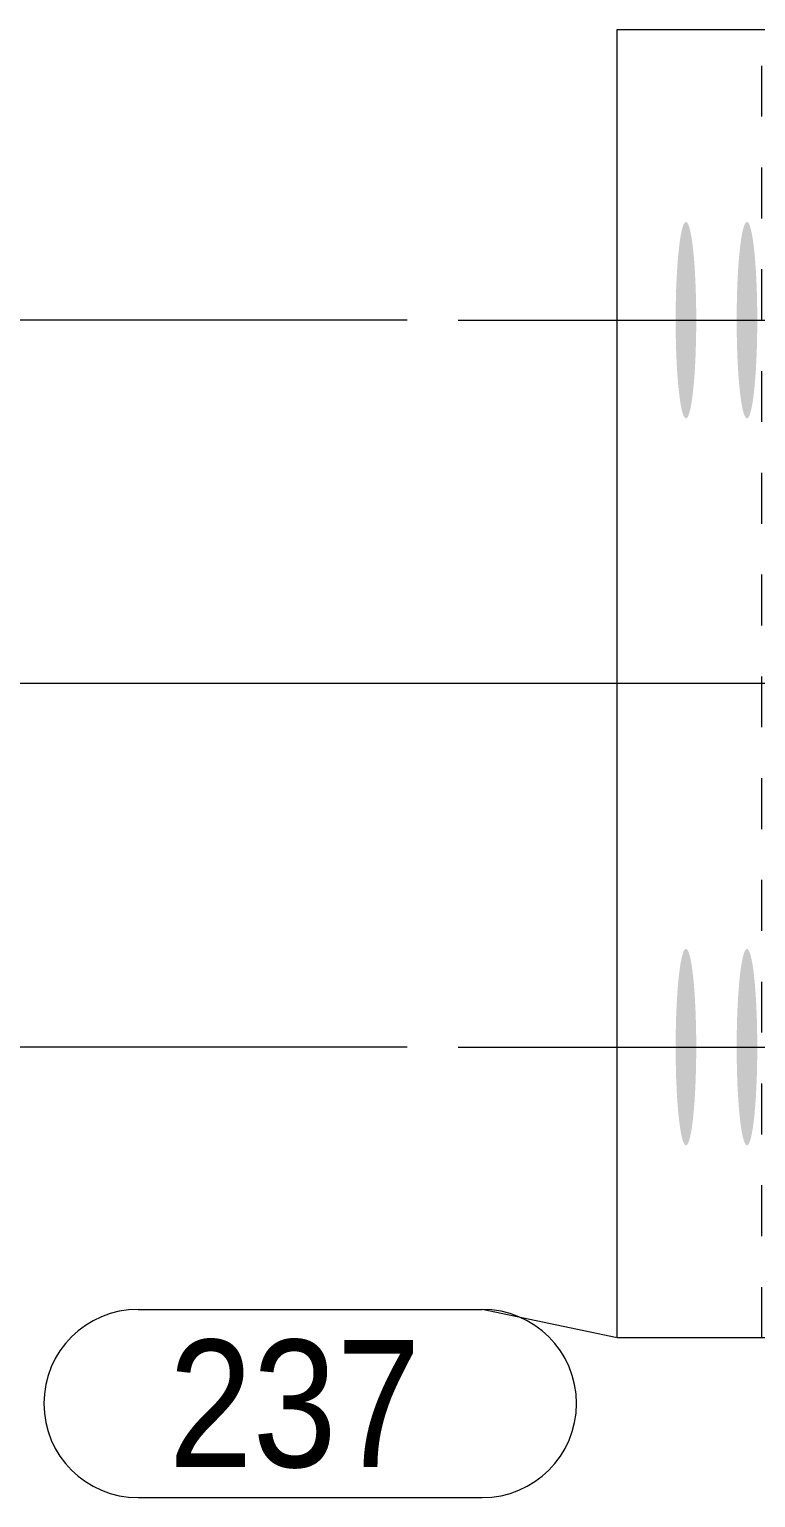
# Model space of a CAD drawing. Header units: millimetres. Extents: x 2 to 825, y 1 to 579.
# Drawn here: x 38.21 to 52.48, y 419.67 to 448.52 of the extents above; entities that cross this region are included whole.
import ezdxf

# ---------------------------------------------------------------- set-up
doc = ezdxf.new("R2010")
doc.units = ezdxf.units.MM
doc.linetypes.add('XKITLINE00', pattern=[0])
doc.linetypes.add('XKITLINE01', pattern=[4, 1, -1, 1, -1])
for name, color, linetype, lineweight in [('Bolt', 3, 'Continuous', 0), ('Dimensions', 7, 'Continuous', 0), ('Part', 2, 'Continuous', 0), ('PartMark', 7, 'Continuous', 0)]:
    doc.layers.add(name, color=color, linetype=linetype, lineweight=lineweight)
doc.styles.add('ARIAL', font='ARIAL.TTF')

# ---------------------------------------------------------------- blocks, each defined once
blk = doc.blocks.new('*A31')
at = {"layer": 'Bolt'}
for points in [[(51.311, 442.763), (51.311, 442.715), (51.31, 442.668), (51.31, 442.621), (51.309, 442.574), (51.309, 442.527), (51.308, 442.48), (51.307, 442.434), (51.306, 442.388), (51.305, 442.341), (51.303, 442.296), (51.302, 442.25), (51.301, 442.205), (51.299, 442.16), (51.297, 442.116), (51.295, 442.072), (51.293, 442.029), (51.291, 441.985), (51.289, 441.943), (51.287, 441.901), (51.284, 441.859), (51.282, 441.819), (51.279, 441.778), (51.277, 441.739), (51.274, 441.7), (51.271, 441.661), (51.268, 441.624), (51.265, 441.587), (51.262, 441.55), (51.258, 441.515), (51.255, 441.48), (51.252, 441.446), (51.248, 441.413), (51.244, 441.381), (51.241, 441.35), (51.237, 441.319), (51.233, 441.29), (51.229, 441.261), (51.225, 441.233), (51.221, 441.207), (51.217, 441.181), (51.212, 441.156), (51.208, 441.132), (51.204, 441.109), (51.199, 441.087), (51.195, 441.067), (51.19, 441.047), (51.186, 441.028), (51.181, 441.011), (51.177, 440.994), (51.172, 440.979), (51.167, 440.965), (51.162, 440.951), (51.158, 440.939), (51.153, 440.928), (51.148, 440.919), (51.143, 440.91), (51.138, 440.902), (51.133, 440.896), (51.128, 440.891), (51.123, 440.887), (51.118, 440.884), (51.113, 440.882), (51.108, 440.881), (51.104, 440.882), (51.099, 440.884), (51.094, 440.887), (51.089, 440.891), (51.084, 440.896), (51.079, 440.902), (51.074, 440.91), (51.069, 440.919), (51.064, 440.928), (51.059, 440.939), (51.055, 440.951), (51.05, 440.965), (51.045, 440.979), (51.04, 440.994), (51.036, 441.011), (51.031, 441.028), (51.026, 441.047), (51.022, 441.067), (51.018, 441.087), (51.013, 441.109), (51.009, 441.132), (51.004, 441.156), (51, 441.181), (50.996, 441.207), (50.992, 441.233), (50.988, 441.261), (50.984, 441.29), (50.98, 441.319), (50.976, 441.35), (50.973, 441.381), (50.969, 441.413), (50.965, 441.446), (50.962, 441.48), (50.959, 441.515), (50.955, 441.55), (50.952, 441.587), (50.949, 441.624), (50.946, 441.661), (50.943, 441.7), (50.94, 441.739), (50.938, 441.778), (50.935, 441.819), (50.932, 441.859), (50.93, 441.901), (50.928, 441.943), (50.926, 441.985), (50.924, 442.029), (50.922, 442.072), (50.92, 442.116), (50.918, 442.16), (50.916, 442.205), (50.915, 442.25), (50.914, 442.296), (50.912, 442.341), (50.911, 442.388), (50.91, 442.434), (50.909, 442.48), (50.908, 442.527), (50.908, 442.574), (50.907, 442.621), (50.907, 442.668), (50.906, 442.715), (50.906, 442.763), (50.906, 442.81), (50.906, 442.857), (50.906, 442.905), (50.907, 442.952), (50.907, 442.999), (50.908, 443.046), (50.908, 443.093), (50.909, 443.14), (50.91, 443.186), (50.911, 443.233), (50.912, 443.279), (50.914, 443.324), (50.915, 443.37), (50.916, 443.415), (50.918, 443.46), (50.92, 443.504), (50.922, 443.548), (50.924, 443.592), (50.926, 443.635), (50.928, 443.677), (50.93, 443.719), (50.932, 443.761), (50.935, 443.802), (50.938, 443.842), (50.94, 443.882), (50.943, 443.921), (50.946, 443.959), (50.949, 443.997), (50.952, 444.034), (50.955, 444.07), (50.959, 444.105), (50.962, 444.14), (50.965, 444.174), (50.969, 444.207), (50.973, 444.239), (50.976, 444.27), (50.98, 444.301), (50.984, 444.33), (50.988, 444.359), (50.992, 444.387), (50.996, 444.414), (51, 444.439), (51.004, 444.464), (51.009, 444.488), (51.013, 444.511), (51.018, 444.533), (51.022, 444.553), (51.026, 444.573), (51.031, 444.592), (51.036, 444.609), (51.04, 444.626), (51.045, 444.641), (51.05, 444.656), (51.055, 444.669), (51.059, 444.681), (51.064, 444.692), (51.069, 444.702), (51.074, 444.71), (51.079, 444.718), (51.084, 444.724), (51.089, 444.729), (51.094, 444.733), (51.099, 444.736), (51.104, 444.738), (51.108, 444.739), (51.113, 444.738), (51.118, 444.736), (51.123, 444.733), (51.128, 444.729), (51.133, 444.724), (51.138, 444.718), (51.143, 444.71), (51.148, 444.702), (51.153, 444.692), (51.158, 444.681), (51.162, 444.669), (51.167, 444.656), (51.172, 444.641), (51.177, 444.626), (51.181, 444.609), (51.186, 444.592), (51.19, 444.573), (51.195, 444.553), (51.199, 444.533), (51.204, 444.511), (51.208, 444.488), (51.212, 444.464), (51.217, 444.439), (51.221, 444.414), (51.225, 444.387), (51.229, 444.359), (51.233, 444.33), (51.237, 444.301), (51.241, 444.27), (51.244, 444.239), (51.248, 444.207), (51.252, 444.174), (51.255, 444.14), (51.258, 444.105), (51.262, 444.07), (51.265, 444.034), (51.268, 443.997), (51.271, 443.959), (51.274, 443.921), (51.277, 443.882), (51.279, 443.842), (51.282, 443.802), (51.284, 443.761), (51.287, 443.719), (51.289, 443.677), (51.291, 443.635), (51.293, 443.592), (51.295, 443.548), (51.297, 443.504), (51.299, 443.46), (51.301, 443.415), (51.302, 443.37), (51.303, 443.324), (51.305, 443.279), (51.306, 443.233), (51.307, 443.186), (51.308, 443.14), (51.309, 443.093), (51.309, 443.046), (51.31, 442.999), (51.31, 442.952), (51.311, 442.905), (51.311, 442.857), (51.311, 442.81)], [(52.51, 442.763), (52.509, 442.715), (52.509, 442.668), (52.509, 442.621), (52.508, 442.574), (52.507, 442.527), (52.507, 442.48), (52.506, 442.434), (52.505, 442.388), (52.504, 442.341), (52.502, 442.296), (52.501, 442.25), (52.499, 442.205), (52.498, 442.16), (52.496, 442.116), (52.494, 442.072), (52.492, 442.029), (52.49, 441.985), (52.488, 441.943), (52.486, 441.901), (52.483, 441.859), (52.481, 441.819), (52.478, 441.778), (52.475, 441.739), (52.473, 441.7), (52.47, 441.661), (52.467, 441.624), (52.464, 441.587), (52.46, 441.55), (52.457, 441.515), (52.454, 441.48), (52.45, 441.446), (52.447, 441.413), (52.443, 441.381), (52.439, 441.35), (52.436, 441.319), (52.432, 441.29), (52.428, 441.261), (52.424, 441.233), (52.42, 441.207), (52.416, 441.181), (52.411, 441.156), (52.407, 441.132), (52.403, 441.109), (52.398, 441.087), (52.394, 441.067), (52.389, 441.047), (52.385, 441.028), (52.38, 441.011), (52.375, 440.994), (52.371, 440.979), (52.366, 440.965), (52.361, 440.951), (52.356, 440.939), (52.352, 440.928), (52.347, 440.919), (52.342, 440.91), (52.337, 440.902), (52.332, 440.896), (52.327, 440.891), (52.322, 440.887), (52.317, 440.884), (52.312, 440.882), (52.307, 440.881), (52.302, 440.882), (52.297, 440.884), (52.292, 440.887), (52.287, 440.891), (52.283, 440.896), (52.278, 440.902), (52.273, 440.91), (52.268, 440.919), (52.263, 440.928), (52.258, 440.939), (52.253, 440.951), (52.249, 440.965), (52.244, 440.979), (52.239, 440.994), (52.234, 441.011), (52.23, 441.028), (52.225, 441.047), (52.221, 441.067), (52.216, 441.087), (52.212, 441.109), (52.208, 441.132), (52.203, 441.156), (52.199, 441.181), (52.195, 441.207), (52.191, 441.233), (52.187, 441.261), (52.183, 441.29), (52.179, 441.319), (52.175, 441.35), (52.171, 441.381), (52.168, 441.413), (52.164, 441.446), (52.161, 441.48), (52.157, 441.515), (52.154, 441.55), (52.151, 441.587), (52.148, 441.624), (52.145, 441.661), (52.142, 441.7), (52.139, 441.739), (52.136, 441.778), (52.134, 441.819), (52.131, 441.859), (52.129, 441.901), (52.127, 441.943), (52.124, 441.985), (52.122, 442.029), (52.12, 442.072), (52.119, 442.116), (52.117, 442.16), (52.115, 442.205), (52.114, 442.25), (52.112, 442.296), (52.111, 442.341), (52.11, 442.388), (52.109, 442.434), (52.108, 442.48), (52.107, 442.527), (52.107, 442.574), (52.106, 442.621), (52.106, 442.668), (52.105, 442.715), (52.105, 442.763), (52.105, 442.81), (52.105, 442.857), (52.105, 442.905), (52.106, 442.952), (52.106, 442.999), (52.107, 443.046), (52.107, 443.093), (52.108, 443.14), (52.109, 443.186), (52.11, 443.233), (52.111, 443.279), (52.112, 443.324), (52.114, 443.37), (52.115, 443.415), (52.117, 443.46), (52.119, 443.504), (52.12, 443.548), (52.122, 443.592), (52.124, 443.635), (52.127, 443.677), (52.129, 443.719), (52.131, 443.761), (52.134, 443.802), (52.136, 443.842), (52.139, 443.882), (52.142, 443.921), (52.145, 443.959), (52.148, 443.997), (52.151, 444.034), (52.154, 444.07), (52.157, 444.105), (52.161, 444.14), (52.164, 444.174), (52.168, 444.207), (52.171, 444.239), (52.175, 444.27), (52.179, 444.301), (52.183, 444.33), (52.187, 444.359), (52.191, 444.387), (52.195, 444.414), (52.199, 444.439), (52.203, 444.464), (52.208, 444.488), (52.212, 444.511), (52.216, 444.533), (52.221, 444.553), (52.225, 444.573), (52.23, 444.592), (52.234, 444.609), (52.239, 444.626), (52.244, 444.641), (52.249, 444.656), (52.253, 444.669), (52.258, 444.681), (52.263, 444.692), (52.268, 444.702), (52.273, 444.71), (52.278, 444.718), (52.283, 444.724), (52.287, 444.729), (52.292, 444.733), (52.297, 444.736), (52.302, 444.738), (52.307, 444.739), (52.312, 444.738), (52.317, 444.736), (52.322, 444.733), (52.327, 444.729), (52.332, 444.724), (52.337, 444.718), (52.342, 444.71), (52.347, 444.702), (52.352, 444.692), (52.356, 444.681), (52.361, 444.669), (52.366, 444.656), (52.371, 444.641), (52.375, 444.626), (52.38, 444.609), (52.385, 444.592), (52.389, 444.573), (52.394, 444.553), (52.398, 444.533), (52.403, 444.511), (52.407, 444.488), (52.411, 444.464), (52.416, 444.439), (52.42, 444.414), (52.424, 444.387), (52.428, 444.359), (52.432, 444.33), (52.436, 444.301), (52.439, 444.27), (52.443, 444.239), (52.447, 444.207), (52.45, 444.174), (52.454, 444.14), (52.457, 444.105), (52.46, 444.07), (52.464, 444.034), (52.467, 443.997), (52.47, 443.959), (52.473, 443.921), (52.475, 443.882), (52.478, 443.842), (52.481, 443.802), (52.483, 443.761), (52.486, 443.719), (52.488, 443.677), (52.49, 443.635), (52.492, 443.592), (52.494, 443.548), (52.496, 443.504), (52.498, 443.46), (52.499, 443.415), (52.501, 443.37), (52.502, 443.324), (52.504, 443.279), (52.505, 443.233), (52.506, 443.186), (52.507, 443.14), (52.507, 443.093), (52.508, 443.046), (52.509, 442.999), (52.509, 442.952), (52.509, 442.905), (52.51, 442.857), (52.51, 442.81)], [(51.311, 428.477), (51.311, 428.43), (51.31, 428.382), (51.31, 428.335), (51.309, 428.288), (51.309, 428.241), (51.308, 428.195), (51.307, 428.148), (51.306, 428.102), (51.305, 428.056), (51.303, 428.01), (51.302, 427.965), (51.301, 427.919), (51.299, 427.875), (51.297, 427.83), (51.295, 427.786), (51.293, 427.743), (51.291, 427.7), (51.289, 427.657), (51.287, 427.615), (51.284, 427.574), (51.282, 427.533), (51.279, 427.493), (51.277, 427.453), (51.274, 427.414), (51.271, 427.376), (51.268, 427.338), (51.265, 427.301), (51.262, 427.265), (51.258, 427.229), (51.255, 427.195), (51.252, 427.161), (51.248, 427.128), (51.244, 427.095), (51.241, 427.064), (51.237, 427.034), (51.233, 427.004), (51.229, 426.975), (51.225, 426.948), (51.221, 426.921), (51.217, 426.895), (51.212, 426.87), (51.208, 426.846), (51.204, 426.824), (51.199, 426.802), (51.195, 426.781), (51.19, 426.761), (51.186, 426.743), (51.181, 426.725), (51.177, 426.709), (51.172, 426.693), (51.167, 426.679), (51.162, 426.666), (51.158, 426.654), (51.153, 426.643), (51.148, 426.633), (51.143, 426.624), (51.138, 426.617), (51.133, 426.61), (51.128, 426.605), (51.123, 426.601), (51.118, 426.598), (51.113, 426.596), (51.108, 426.596), (51.104, 426.596), (51.099, 426.598), (51.094, 426.601), (51.089, 426.605), (51.084, 426.61), (51.079, 426.617), (51.074, 426.624), (51.069, 426.633), (51.064, 426.643), (51.059, 426.654), (51.055, 426.666), (51.05, 426.679), (51.045, 426.693), (51.04, 426.709), (51.036, 426.725), (51.031, 426.743), (51.026, 426.761), (51.022, 426.781), (51.018, 426.802), (51.013, 426.824), (51.009, 426.846), (51.004, 426.87), (51, 426.895), (50.996, 426.921), (50.992, 426.948), (50.988, 426.975), (50.984, 427.004), (50.98, 427.034), (50.976, 427.064), (50.973, 427.095), (50.969, 427.128), (50.965, 427.161), (50.962, 427.195), (50.959, 427.229), (50.955, 427.265), (50.952, 427.301), (50.949, 427.338), (50.946, 427.376), (50.943, 427.414), (50.94, 427.453), (50.938, 427.493), (50.935, 427.533), (50.932, 427.574), (50.93, 427.615), (50.928, 427.657), (50.926, 427.7), (50.924, 427.743), (50.922, 427.786), (50.92, 427.83), (50.918, 427.875), (50.916, 427.919), (50.915, 427.965), (50.914, 428.01), (50.912, 428.056), (50.911, 428.102), (50.91, 428.148), (50.909, 428.195), (50.908, 428.241), (50.908, 428.288), (50.907, 428.335), (50.907, 428.382), (50.906, 428.43), (50.906, 428.477), (50.906, 428.524), (50.906, 428.572), (50.906, 428.619), (50.907, 428.666), (50.907, 428.713), (50.908, 428.76), (50.908, 428.807), (50.909, 428.854), (50.91, 428.901), (50.911, 428.947), (50.912, 428.993), (50.914, 429.039), (50.915, 429.084), (50.916, 429.129), (50.918, 429.174), (50.92, 429.218), (50.922, 429.262), (50.924, 429.306), (50.926, 429.349), (50.928, 429.391), (50.93, 429.433), (50.932, 429.475), (50.935, 429.516), (50.938, 429.556), (50.94, 429.596), (50.943, 429.635), (50.946, 429.673), (50.949, 429.711), (50.952, 429.748), (50.955, 429.784), (50.959, 429.82), (50.962, 429.854), (50.965, 429.888), (50.969, 429.921), (50.973, 429.953), (50.976, 429.985), (50.98, 430.015), (50.984, 430.045), (50.988, 430.073), (50.992, 430.101), (50.996, 430.128), (51, 430.154), (51.004, 430.179), (51.009, 430.202), (51.013, 430.225), (51.018, 430.247), (51.022, 430.268), (51.026, 430.287), (51.031, 430.306), (51.036, 430.324), (51.04, 430.34), (51.045, 430.356), (51.05, 430.37), (51.055, 430.383), (51.059, 430.395), (51.064, 430.406), (51.069, 430.416), (51.074, 430.425), (51.079, 430.432), (51.084, 430.438), (51.089, 430.444), (51.094, 430.448), (51.099, 430.451), (51.104, 430.452), (51.108, 430.453), (51.113, 430.452), (51.118, 430.451), (51.123, 430.448), (51.128, 430.444), (51.133, 430.438), (51.138, 430.432), (51.143, 430.425), (51.148, 430.416), (51.153, 430.406), (51.158, 430.395), (51.162, 430.383), (51.167, 430.37), (51.172, 430.356), (51.177, 430.34), (51.181, 430.324), (51.186, 430.306), (51.19, 430.287), (51.195, 430.268), (51.199, 430.247), (51.204, 430.225), (51.208, 430.202), (51.212, 430.179), (51.217, 430.154), (51.221, 430.128), (51.225, 430.101), (51.229, 430.073), (51.233, 430.045), (51.237, 430.015), (51.241, 429.985), (51.244, 429.953), (51.248, 429.921), (51.252, 429.888), (51.255, 429.854), (51.258, 429.82), (51.262, 429.784), (51.265, 429.748), (51.268, 429.711), (51.271, 429.673), (51.274, 429.635), (51.277, 429.596), (51.279, 429.556), (51.282, 429.516), (51.284, 429.475), (51.287, 429.433), (51.289, 429.391), (51.291, 429.349), (51.293, 429.306), (51.295, 429.262), (51.297, 429.218), (51.299, 429.174), (51.301, 429.129), (51.302, 429.084), (51.303, 429.039), (51.305, 428.993), (51.306, 428.947), (51.307, 428.901), (51.308, 428.854), (51.309, 428.807), (51.309, 428.76), (51.31, 428.713), (51.31, 428.666), (51.311, 428.619), (51.311, 428.572), (51.311, 428.524)], [(52.51, 428.477), (52.509, 428.43), (52.509, 428.382), (52.509, 428.335), (52.508, 428.288), (52.507, 428.241), (52.507, 428.195), (52.506, 428.148), (52.505, 428.102), (52.504, 428.056), (52.502, 428.01), (52.501, 427.965), (52.499, 427.919), (52.498, 427.875), (52.496, 427.83), (52.494, 427.786), (52.492, 427.743), (52.49, 427.7), (52.488, 427.657), (52.486, 427.615), (52.483, 427.574), (52.481, 427.533), (52.478, 427.493), (52.475, 427.453), (52.473, 427.414), (52.47, 427.376), (52.467, 427.338), (52.464, 427.301), (52.46, 427.265), (52.457, 427.229), (52.454, 427.195), (52.45, 427.161), (52.447, 427.128), (52.443, 427.095), (52.439, 427.064), (52.436, 427.034), (52.432, 427.004), (52.428, 426.975), (52.424, 426.948), (52.42, 426.921), (52.416, 426.895), (52.411, 426.87), (52.407, 426.846), (52.403, 426.824), (52.398, 426.802), (52.394, 426.781), (52.389, 426.761), (52.385, 426.743), (52.38, 426.725), (52.375, 426.709), (52.371, 426.693), (52.366, 426.679), (52.361, 426.666), (52.356, 426.654), (52.352, 426.643), (52.347, 426.633), (52.342, 426.624), (52.337, 426.617), (52.332, 426.61), (52.327, 426.605), (52.322, 426.601), (52.317, 426.598), (52.312, 426.596), (52.307, 426.596), (52.302, 426.596), (52.297, 426.598), (52.292, 426.601), (52.287, 426.605), (52.283, 426.61), (52.278, 426.617), (52.273, 426.624), (52.268, 426.633), (52.263, 426.643), (52.258, 426.654), (52.253, 426.666), (52.249, 426.679), (52.244, 426.693), (52.239, 426.709), (52.234, 426.725), (52.23, 426.743), (52.225, 426.761), (52.221, 426.781), (52.216, 426.802), (52.212, 426.824), (52.208, 426.846), (52.203, 426.87), (52.199, 426.895), (52.195, 426.921), (52.191, 426.948), (52.187, 426.975), (52.183, 427.004), (52.179, 427.034), (52.175, 427.064), (52.171, 427.095), (52.168, 427.128), (52.164, 427.161), (52.161, 427.195), (52.157, 427.229), (52.154, 427.265), (52.151, 427.301), (52.148, 427.338), (52.145, 427.376), (52.142, 427.414), (52.139, 427.453), (52.136, 427.493), (52.134, 427.533), (52.131, 427.574), (52.129, 427.615), (52.127, 427.657), (52.124, 427.7), (52.122, 427.743), (52.12, 427.786), (52.119, 427.83), (52.117, 427.875), (52.115, 427.919), (52.114, 427.965), (52.112, 428.01), (52.111, 428.056), (52.11, 428.102), (52.109, 428.148), (52.108, 428.195), (52.107, 428.241), (52.107, 428.288), (52.106, 428.335), (52.106, 428.382), (52.105, 428.43), (52.105, 428.477), (52.105, 428.524), (52.105, 428.572), (52.105, 428.619), (52.106, 428.666), (52.106, 428.713), (52.107, 428.76), (52.107, 428.807), (52.108, 428.854), (52.109, 428.901), (52.11, 428.947), (52.111, 428.993), (52.112, 429.039), (52.114, 429.084), (52.115, 429.129), (52.117, 429.174), (52.119, 429.218), (52.12, 429.262), (52.122, 429.306), (52.124, 429.349), (52.127, 429.391), (52.129, 429.433), (52.131, 429.475), (52.134, 429.516), (52.136, 429.556), (52.139, 429.596), (52.142, 429.635), (52.145, 429.673), (52.148, 429.711), (52.151, 429.748), (52.154, 429.784), (52.157, 429.82), (52.161, 429.854), (52.164, 429.888), (52.168, 429.921), (52.171, 429.953), (52.175, 429.985), (52.179, 430.015), (52.183, 430.045), (52.187, 430.073), (52.191, 430.101), (52.195, 430.128), (52.199, 430.154), (52.203, 430.179), (52.208, 430.202), (52.212, 430.225), (52.216, 430.247), (52.221, 430.268), (52.225, 430.287), (52.23, 430.306), (52.234, 430.324), (52.239, 430.34), (52.244, 430.356), (52.249, 430.37), (52.253, 430.383), (52.258, 430.395), (52.263, 430.406), (52.268, 430.416), (52.273, 430.425), (52.278, 430.432), (52.283, 430.438), (52.287, 430.444), (52.292, 430.448), (52.297, 430.451), (52.302, 430.452), (52.307, 430.453), (52.312, 430.452), (52.317, 430.451), (52.322, 430.448), (52.327, 430.444), (52.332, 430.438), (52.337, 430.432), (52.342, 430.425), (52.347, 430.416), (52.352, 430.406), (52.356, 430.395), (52.361, 430.383), (52.366, 430.37), (52.371, 430.356), (52.375, 430.34), (52.38, 430.324), (52.385, 430.306), (52.389, 430.287), (52.394, 430.268), (52.398, 430.247), (52.403, 430.225), (52.407, 430.202), (52.411, 430.179), (52.416, 430.154), (52.42, 430.128), (52.424, 430.101), (52.428, 430.073), (52.432, 430.045), (52.436, 430.015), (52.439, 429.985), (52.443, 429.953), (52.447, 429.921), (52.45, 429.888), (52.454, 429.854), (52.457, 429.82), (52.46, 429.784), (52.464, 429.748), (52.467, 429.711), (52.47, 429.673), (52.473, 429.635), (52.475, 429.596), (52.478, 429.556), (52.481, 429.516), (52.483, 429.475), (52.486, 429.433), (52.488, 429.391), (52.49, 429.349), (52.492, 429.306), (52.494, 429.262), (52.496, 429.218), (52.498, 429.174), (52.499, 429.129), (52.501, 429.084), (52.502, 429.039), (52.504, 428.993), (52.505, 428.947), (52.506, 428.901), (52.507, 428.854), (52.507, 428.807), (52.508, 428.76), (52.509, 428.713), (52.509, 428.666), (52.509, 428.619), (52.51, 428.572), (52.51, 428.524)]]:
    blk.add_hatch(color=3, dxfattribs=at).paths.add_polyline_path(points, flags=17)
at = {"layer": 'Bolt', "color": 3, "linetype": 'XKITLINE00', "lineweight": 0}
for p, q in [((46.633, 442.81), (56.578, 442.81)), ((47.832, 442.81), (57.777, 442.81)), ((49.031, 442.81), (58.976, 442.81)), ((46.633, 428.524), (56.578, 428.524)), ((47.832, 428.524), (57.777, 428.524)), ((49.031, 428.524), (58.976, 428.524))]:
    blk.add_line(p, q, dxfattribs=at)
blk = doc.blocks.new('*A44')
at = {"layer": 'Part', "color": 2, "linetype": 'XKITLINE00', "lineweight": 0}
for p, q in [((49.76, 448.524), (63.39, 448.524)), ((49.76, 422.81), (49.76, 448.524)), ((60.549, 422.81), (60.549, 448.524)), ((63.39, 422.81), (63.39, 448.524)), ((63.39, 422.81), (49.76, 422.81))]:
    blk.add_line(p, q, dxfattribs=at)
at = {"layer": 'Part', "color": 7, "linetype": 'XKITLINE01', "lineweight": 0}
blk.add_line((52.601, 422.81), (52.601, 448.524), dxfattribs=at)
blk = doc.blocks.new('*A118')
at = {"layer": 'Dimensions', "color": 7, "linetype": 'XKITLINE00', "lineweight": 0}
for p, q in [((56.967, 435.667), (31.117, 435.667)), ((45.633, 428.524), (31.117, 428.524))]:
    blk.add_line(p, q, dxfattribs=at)
blk = doc.blocks.new('*A119')
at = {"layer": 'Dimensions', "color": 7, "linetype": 'XKITLINE00', "lineweight": 0}
for p, q in [((45.633, 442.81), (31.117, 442.81)), ((56.967, 435.667), (31.117, 435.667))]:
    blk.add_line(p, q, dxfattribs=at)
blk = doc.blocks.new('*A127')
at = {"layer": 'PartMark', "color": 7, "linetype": 'XKITLINE00', "lineweight": 0}
for p, q in [((40.345, 423.371), (47.108, 423.371)), ((49.76, 422.81), (47.108, 423.371)), ((40.345, 419.671), (47.108, 419.671))]:
    blk.add_line(p, q, dxfattribs=at)
for centre, start, end in [((40.345, 421.521), 90, 270), ((47.108, 421.521), 270, 90)]:
    blk.add_arc(centre, 1.85, start, end, dxfattribs=at)
at = {"layer": 'PartMark', "color": 3, "style": 'ARIAL', "width": 0.85}
blk.add_text('237', height=2.5, dxfattribs=at).set_placement((40.945, 420.271))

msp = doc.modelspace()

# ---------------------------------------------------------------- block references
at = {"lineweight": 0}
for name in ['*A44', '*A31', '*A119', '*A118', '*A127']:
    msp.add_blockref(name, (0, 0), dxfattribs=at)

doc.saveas('drawing.dxf')
